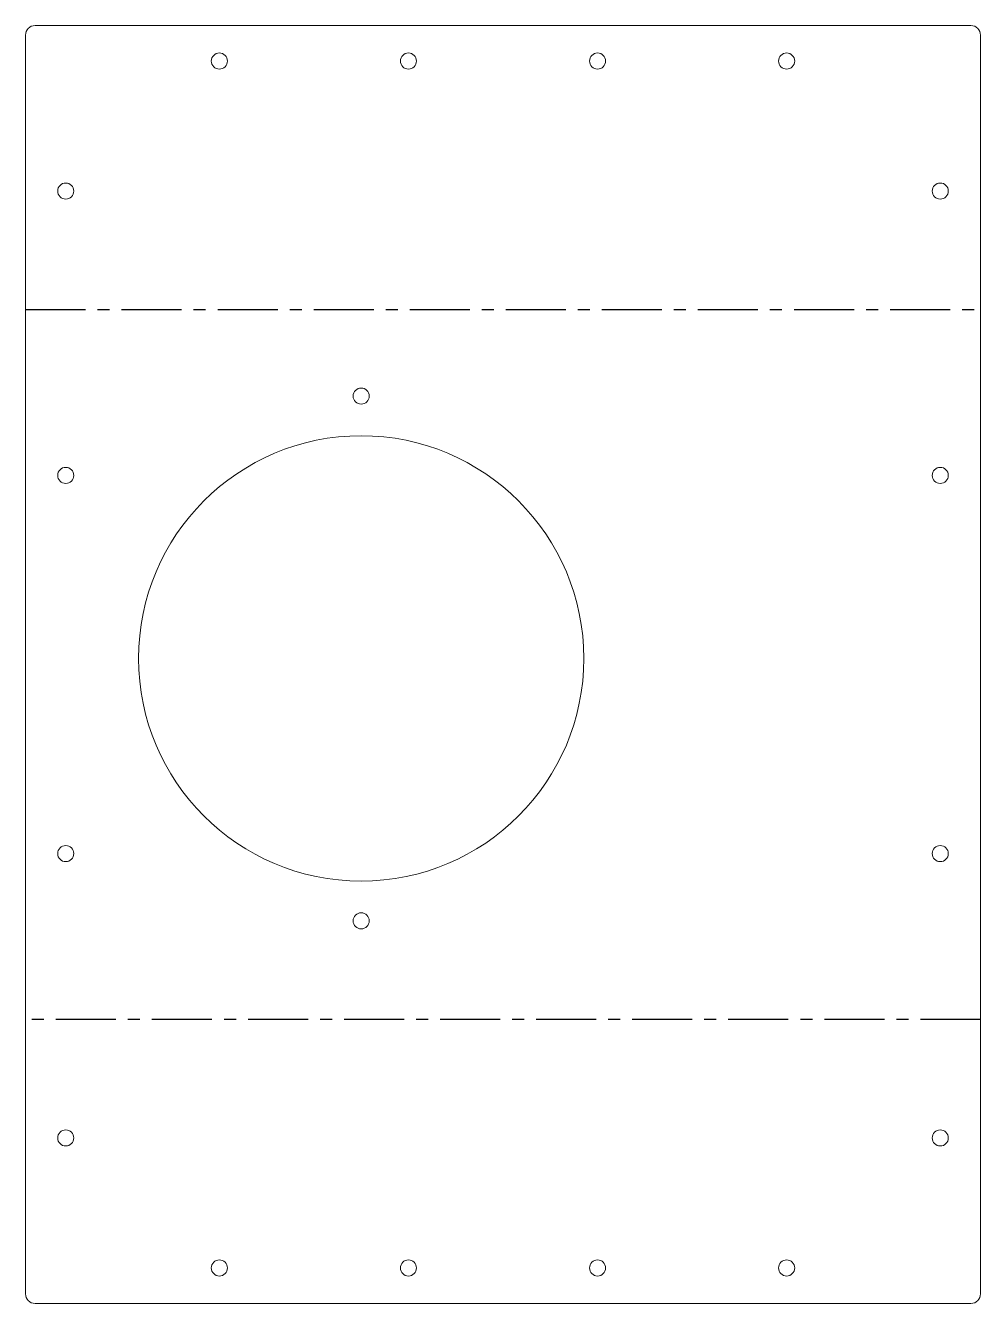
# Model space of a CAD drawing. Header units: millimetres. Extents: x -1 to 201, y -60 to 210.
import ezdxf

# ---------------------------------------------------------------- set-up
doc = ezdxf.new("R2010")
doc.units = ezdxf.units.MM
doc.linetypes.add('CENTERX2', pattern=[20.32, 12.7, -2.54, 2.54, -2.54])

msp = doc.modelspace()

# ---------------------------------------------------------------- linework, layer by layer
at = {"color": 7, "linetype": 'Continuous', "lineweight": 15}
for p, q in [((-1, -58.14), (-1, 208.14)), ((199, 210.14), (1, 210.14)), ((201, -58.14), (201, 208.14)), ((1, -60.14), (199, -60.14))]:
    msp.add_line(p, q, dxfattribs=at)
at = {"color": 7, "linetype": 'CENTERX2'}
for p, q in [((-1, 150.07), (201, 150.07)), ((201, -0.07), (-1, -0.07))]:
    msp.add_line(p, q, dxfattribs=at)
at = {"color": 7, "linetype": 'Continuous', "lineweight": 15}
for centre, radius in [((40, 202.64), 1.7), ((80, 202.64), 1.7), ((120, 202.64), 1.7), ((160, 202.64), 1.7), ((7.5, 175.14), 1.7), ((192.5, 175.14), 1.7), ((70, 131.78), 1.7), ((70, 76.28), 47.1), ((7.5, 115), 1.7), ((192.5, 115), 1.7), ((7.5, 35), 1.7), ((192.5, 35), 1.7), ((70, 20.78), 1.7), ((7.5, -25.14), 1.7), ((192.5, -25.14), 1.7), ((40, -52.64), 1.7), ((80, -52.64), 1.7), ((120, -52.64), 1.7), ((160, -52.64), 1.7)]:
    msp.add_circle(centre, radius, dxfattribs=at)
for centre, start, end in [((1, 208.14), 90, 180), ((199, 208.14), 360, 90), ((1, -58.14), 180, 270), ((199, -58.14), 270, 0)]:
    msp.add_arc(centre, 2, start, end, dxfattribs=at)

doc.saveas('drawing.dxf')
